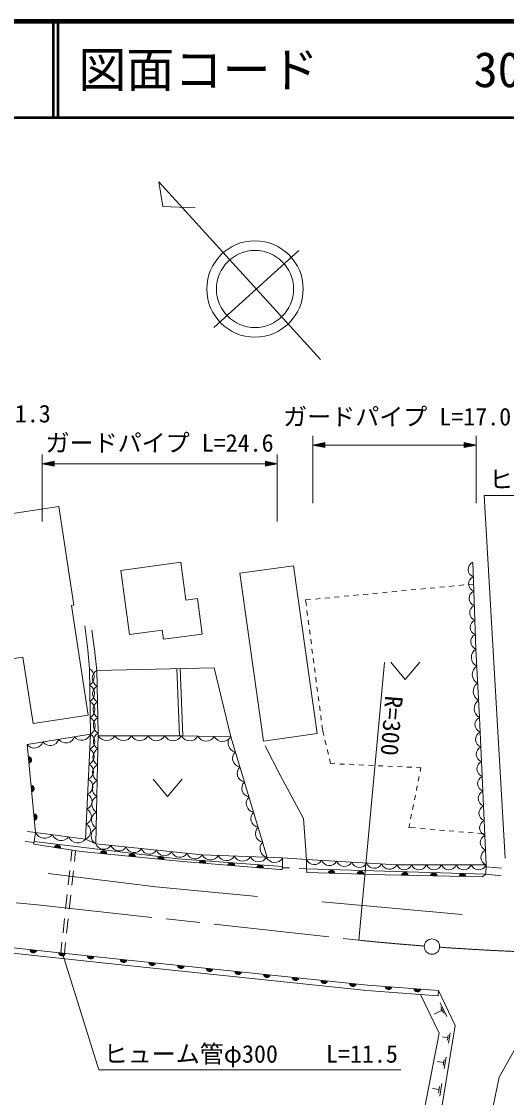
# Model space of a CAD drawing. Units: millimetres, scale not verified. Extents: x 40000 to 680000, y 20000 to 380000.
# Drawn here: x 114473 to 164934, y 268036 to 380000 of the extents above; entities that cross this region are included whole.
import ezdxf
from ezdxf.enums import TextEntityAlignment as Align

# ---------------------------------------------------------------- set-up
doc = ezdxf.new("R2010")
doc.units = ezdxf.units.MM
doc.header["$LTSCALE"] = 1000
doc.linetypes.add('CHAIN', pattern=[18.5, 12, -1.5, 3.5, -1.5])
for name, color, linetype, lineweight in [('M-BGD', 7, 'Continuous', 13), ('M-BMK', 2, 'CHAIN', 13), ('M-BMK-SRVR', 3, 'Continuous', 13), ('M-STR-HTXT', 7, 'Continuous', 13), ('M-STR-STRD', 7, 'Continuous', 13), ('M-TTL', 2, 'Continuous', 140), ('M-TTL-LINE', 7, 'Continuous', 50)]:
    doc.layers.add(name, color=color, linetype=linetype, lineweight=lineweight)
doc.layers.add('M-TTL-TXT', color=7, linetype='Continuous')
doc.styles.add('ＭＳ ゴシック', font='')
doc.styles.get('ＭＳ ゴシック').set_extended_font_data('MS Gothic')

msp = doc.modelspace()

# ---------------------------------------------------------------- linework, layer by layer
at = {"layer": 'M-BGD'}
for p, q in [((159982, 321320), (160480, 321367)), ((160978, 321414), (161497, 321464)), ((148036, 320185), (148534, 320232)), ((149032, 320279), (149529, 320326)), ((150027, 320374), (150525, 320421)), ((151023, 320468), (151521, 320516)), ((152018, 320563), (152516, 320610)), ((153014, 320658), (153512, 320705)), ((154009, 320752), (154507, 320799)), ((155005, 320847), (155503, 320894)), ((156000, 320941), (156498, 320989)), ((156996, 321036), (157494, 321083)), ((157991, 321131), (158489, 321178)), ((158987, 321225), (159485, 321273)), ((144033, 319804), (144552, 319853)), ((144112, 319194), (144033, 319804)), ((145050, 319901), (145547, 319948)), ((146045, 319995), (146543, 320043)), ((147041, 320090), (147538, 320137)), ((144242, 318202), (144177, 318698)), ((144371, 317210), (144306, 317706)), ((144500, 316219), (144436, 316715)), ((144630, 315227), (144565, 315723)), ((144759, 314236), (144694, 314731)), ((144888, 313244), (144824, 313740)), ((130644, 312660), (130915, 305659)), ((130973, 312667), (131243, 305666)), ((145018, 312252), (144953, 312748)), ((152902, 313322), (154402, 311522)), ((154402, 311522), (155902, 313322)), ((145147, 311261), (145082, 311757)), ((145276, 310269), (145212, 310765)), ((145406, 309278), (145341, 309773)), ((145535, 308286), (145470, 308782)), ((145665, 307294), (145600, 307790)), ((145809, 306188), (145729, 306799)), ((115056, 304762), (121640, 305838)), ((145927, 305699), (145809, 306188)), ((115944, 295622), (115056, 304762)), ((146163, 304727), (146045, 305213)), ((146398, 303755), (146280, 304241)), ((146634, 302780), (146516, 303269)), ((147089, 302759), (146634, 302780)), ((148088, 302713), (147588, 302736)), ((149087, 302667), (148587, 302690)), ((150085, 302621), (149586, 302644)), ((151084, 302576), (150585, 302599)), ((152083, 302530), (151584, 302553)), ((153082, 302484), (152583, 302507)), ((154081, 302438), (153582, 302461)), ((155080, 302393), (154581, 302416)), ((156034, 302349), (155580, 302370)), ((155952, 301941), (156034, 302349)), ((155753, 300961), (155853, 301451)), ((128177, 301159), (129677, 299359)), ((129677, 299359), (131177, 301159)), ((155555, 299981), (155654, 300471)), ((155357, 299000), (155456, 299491)), ((155159, 298020), (155258, 298510)), ((154960, 297040), (155059, 297530)), ((115078, 295704), (115944, 295622)), ((154779, 296142), (154861, 296550)), ((155484, 296081), (154779, 296142)), ((156480, 295996), (155982, 296039)), ((157476, 295910), (156978, 295953)), ((158473, 295825), (157974, 295868)), ((159469, 295739), (158971, 295782)), ((160465, 295654), (159967, 295696)), ((161462, 295568), (160963, 295611)), ((115788, 294560), (114863, 294687)), ((162665, 295465), (161960, 295525)), ((119721, 293755), (119600, 292641)), ((120100, 293715), (119979, 292600)), ((141624, 292079), (141642, 292958)), ((141642, 292958), (144136, 292814)), ((144118, 291845), (144136, 292814)), ((162793, 291289), (162811, 292240)), ((119492, 291647), (119330, 290156)), ((119871, 291606), (119709, 290115)), ((141610, 291946), (142364, 291916)), ((143363, 291876), (144118, 291845)), ((162793, 291289), (164395, 291111)), ((164405, 291893), (162807, 292033)), ((119222, 289161), (119060, 287670)), ((119601, 289121), (119439, 287630)), ((118952, 286676), (118790, 285185)), ((119331, 286636), (119169, 285144)), ((118682, 284191), (118561, 283076)), ((119061, 284150), (118940, 283036)), ((157825, 278597), (157869, 279158)), ((158029, 277887), (158712, 276448)), ((158179, 277077), (157411, 276712)), ((158093, 277256), (158264, 276897)), ((158104, 277482), (158445, 276762)), ((158838, 274259), (158269, 274352)), ((158881, 274525), (158794, 273992)), ((159067, 274768), (158893, 273703)), ((158652, 272230), (158458, 271048)), ((158397, 271665), (157767, 271768)), ((158446, 271961), (158349, 271369)), ((157921, 268858), (157222, 268972)), ((157974, 269185), (157867, 268530)), ((158203, 269484), (157988, 268174))]:
    msp.add_line(p, q, dxfattribs=at)
for points in [[(98936, 311490), (114626, 313857), (115668, 306951), (121404, 307817), (119683, 319224), (119906, 319257), (118354, 329543), (110105, 328298), (109899, 329658), (105086, 328932), (105170, 328376), (101959, 327892), (102055, 327259), (96311, 326392)], [(161416, 323724), (161739, 314700), (162116, 307587), (162811, 292240)], [(121532, 312655), (121371, 314611), (121048, 317104)], [(122322, 312476), (122052, 314664), (121801, 316674)], [(121138, 294922), (121640, 305838), (121532, 312655)], [(122322, 312476), (122465, 305946), (122196, 294438)], [(122322, 312476), (134502, 312745), (136243, 305569)], [(122459, 305676), (131112, 305659), (136243, 305569), (140045, 293019)], [(144136, 292814), (143826, 297066), (141378, 301560), (139835, 304645)], [(115765, 294379), (115801, 294662), (115944, 295622)], [(115944, 295622), (121138, 294922), (122196, 294438), (133265, 293281), (141642, 292958)], [(115801, 294662), (130735, 292886), (141624, 292079), (141589, 291756), (141346, 291760)], [(141346, 291760), (131264, 292585), (120680, 293626), (115765, 294379)], [(144136, 292814), (153518, 292240), (162811, 292240)], [(144145, 291455), (144118, 291845), (162793, 291289), (162407, 291007)], [(162407, 291007), (152325, 291204), (144145, 291455)], [(57378, 288891), (83741, 286285), (95289, 285120), (107737, 283667), (123527, 281980), (150409, 279172), (157825, 278597)], [(57434, 289451), (83797, 286845), (95350, 285679), (107800, 284226), (123586, 282539), (150460, 279732), (157869, 279158)], [(157869, 279158), (159595, 275521), (157550, 263017), (154106, 255814)], [(152222, 256711), (155738, 263438), (157936, 274731), (155972, 278741)], [(168714, 278217), (164165, 270161), (161241, 255881)]]:
    msp.add_lwpolyline(points, dxfattribs=at)
for points in [[(131038, 323724), (124802, 322890), (125694, 316215), (129117, 316673), (129245, 315712), (133264, 316249), (132768, 319957), (131564, 319796)], [(137180, 322585), (139638, 305130), (145245, 305919), (142787, 323374)]]:
    msp.add_lwpolyline(points, close=True, dxfattribs=at)
for centre, radius, start, end in [((161759, 322983), 816, 114.84121, 249.25773), ((161813, 321479), 816, 114.84121, 249.25773), ((161867, 319975), 816, 114.84121, 249.25773), ((161920, 318471), 816, 114.84121, 249.25773), ((161974, 316967), 816, 114.84121, 249.25773), ((162028, 315464), 816, 114.84121, 249.25773), ((162328, 313840), 1043, 124.39771, 241.66579), ((121069, 311796), 976, 300.10461, 61.70458), ((122756, 311669), 917, 118.2913, 244.22679), ((162422, 312062), 1043, 124.39771, 241.66579), ((121096, 310091), 976, 300.10461, 61.70458), ((122792, 310036), 917, 118.2913, 244.22679), ((162516, 310283), 1043, 124.39771, 241.66579), ((121123, 308387), 976, 300.10461, 61.70458), ((122828, 308404), 917, 118.2913, 244.22679), ((162611, 308505), 1043, 124.39771, 241.66579), ((121150, 306683), 976, 300.10461, 61.70458), ((122864, 306771), 917, 118.2913, 244.22679), ((162490, 306835), 840, 116.47182, 248.71507), ((120745, 306143), 945, 217.39172, 341.17831), ((121245, 305075), 859, 292.08027, 62.65054), ((122872, 305114), 926, 116.05309, 241.26794), ((123325, 306173), 999, 209.84781, 329.92933), ((125056, 306169), 999, 209.84781, 329.92933), ((126786, 306166), 999, 209.84781, 329.92933), ((128517, 306163), 999, 209.84781, 329.92933), ((162560, 305301), 840, 116.47182, 248.71507), ((115807, 305336), 945, 217.39172, 341.17831), ((117453, 305605), 945, 217.39172, 341.17831), ((119099, 305874), 945, 217.39172, 341.17831), ((130248, 306159), 999, 209.84781, 329.92933), ((131975, 306125), 981, 208.37488, 329.62197), ((133686, 306095), 981, 208.37488, 329.62197), ((135396, 306065), 981, 208.37488, 329.62197), ((136884, 304907), 922, 134.08195, 259.62727), ((115156, 303172), 354, 284.34651, 86.75169), ((115156, 303172), 283, 286.57055, 84.52765), ((121173, 303516), 859, 292.08027, 62.65054), ((122833, 303470), 926, 116.05309, 241.26794), ((137359, 303338), 922, 134.08195, 259.62727), ((162629, 303766), 840, 116.47182, 248.71507), ((115156, 303172), 212, 290.31688, 80.78133), ((115156, 303172), 142, 298.02861, 73.0696), ((115156, 303172), 100, 308.34627, 62.75193), ((121102, 301956), 859, 292.08027, 62.65054), ((122795, 301826), 926, 116.05309, 241.26794), ((137834, 301770), 922, 134.08195, 259.62727), ((162699, 302231), 840, 116.47182, 248.71507), ((162768, 300696), 840, 116.47182, 248.71507), ((115446, 300187), 354, 284.34651, 86.75169), ((115446, 300187), 283, 286.57055, 84.52765), ((115446, 300187), 212, 290.31688, 80.78133), ((115446, 300187), 142, 298.02861, 73.0696), ((115446, 300187), 100, 308.34627, 62.75193), ((121030, 300397), 859, 292.08027, 62.65054), ((122757, 300182), 926, 116.05309, 241.26794), ((138310, 300201), 922, 134.08195, 259.62727), ((120958, 298837), 859, 292.08027, 62.65054), ((122718, 298538), 926, 116.05309, 241.26794), ((138785, 298632), 922, 134.08195, 259.62727), ((162838, 299162), 840, 116.47182, 248.71507), ((120886, 297278), 859, 292.08027, 62.65054), ((162907, 297627), 840, 116.47182, 248.71507), ((115736, 297201), 354, 284.34651, 86.75169), ((115736, 297201), 283, 286.57055, 84.52765), ((115736, 297201), 212, 290.31688, 80.78133), ((115736, 297201), 142, 298.02861, 73.0696), ((115736, 297201), 100, 308.34627, 62.75193), ((122680, 296894), 926, 116.05309, 241.26794), ((139260, 297063), 922, 134.08195, 259.62727), ((162977, 296092), 840, 116.47182, 248.71507), ((116878, 296013), 1013, 202.74727, 321.90791), ((120815, 295718), 859, 292.08027, 62.65054), ((122641, 295250), 926, 116.05309, 241.26794), ((139735, 295495), 922, 134.08195, 259.62727), ((118609, 295780), 1013, 202.74727, 321.90791), ((120340, 295547), 1013, 202.74727, 321.90791), ((140211, 293926), 922, 134.08195, 259.62727), ((163046, 294558), 840, 116.47182, 248.71507), ((118214, 293949), 354, 0.08268, 162.48786), ((118214, 293949), 283, 2.30672, 160.26382), ((118214, 293949), 212, 6.05304, 156.51749), ((118214, 293949), 142, 13.76477, 148.80576), ((118214, 293949), 100, 24.08244, 138.4881), ((123026, 294735), 882, 199.69311, 328.37106), ((122981, 293345), 354, 3.18298, 165.58816), ((122981, 293345), 283, 5.40702, 163.36412), ((122981, 293345), 212, 9.15335, 159.6178), ((122981, 293345), 142, 16.86508, 151.90607), ((122981, 293345), 100, 27.18274, 141.5884), ((124608, 294570), 882, 199.69311, 328.37106), ((126189, 294404), 882, 199.69311, 328.37106), ((125967, 293052), 354, 3.18298, 165.58816), ((127770, 294239), 882, 199.69311, 328.37106), ((129351, 294074), 882, 199.69311, 328.37106), ((130933, 293908), 882, 199.69311, 328.37106), ((132514, 293743), 882, 199.69311, 328.37106), ((163116, 293023), 840, 116.47182, 248.71507), ((125967, 293052), 283, 5.40702, 163.36412), ((125967, 293052), 212, 9.15335, 159.6178), ((125967, 293052), 142, 16.86508, 151.90607), ((125967, 293052), 100, 27.18274, 141.5884), ((128953, 292758), 354, 3.18298, 165.58816), ((128953, 292758), 283, 5.40702, 163.36412), ((128953, 292758), 212, 9.15335, 159.6178), ((128953, 292758), 142, 16.86508, 151.90607), ((128953, 292758), 100, 27.18274, 141.5884), ((133311, 292364), 354, 4.11815, 166.52333), ((133311, 292364), 283, 6.34219, 164.29929), ((133311, 292364), 212, 10.08852, 160.55296), ((133311, 292364), 142, 17.80025, 152.84124), ((133311, 292364), 100, 28.11791, 142.52357), ((134120, 293701), 953, 206.17082, 329.41456), ((135795, 293636), 953, 206.17082, 329.41456), ((136301, 292119), 354, 4.11815, 166.52333), ((136301, 292119), 283, 6.34219, 164.29929), ((136301, 292119), 212, 10.08852, 160.55296), ((136301, 292119), 142, 17.80025, 152.84124), ((137471, 293572), 953, 206.17082, 329.41456), ((139146, 293507), 953, 206.17082, 329.41456), ((139291, 291874), 354, 4.11815, 166.52333), ((140822, 293443), 953, 206.17082, 329.41456), ((144940, 293129), 864, 201.39799, 331.5994), ((146504, 293034), 864, 201.39799, 331.5994), ((148067, 292938), 864, 201.39799, 331.5994), ((149631, 292842), 864, 201.39799, 331.5994), ((151195, 292747), 864, 201.39799, 331.5994), ((152759, 292651), 864, 201.39799, 331.5994), ((154293, 292590), 850, 204.30153, 335.69847), ((155841, 292590), 850, 204.30153, 335.69847), ((157390, 292590), 850, 204.30153, 335.69847), ((158939, 292590), 850, 204.30153, 335.69847), ((160488, 292590), 850, 204.30153, 335.69847), ((162037, 292590), 850, 204.30153, 335.69847), ((136301, 292119), 100, 28.11791, 142.52357), ((139291, 291874), 283, 6.34219, 164.29929), ((139291, 291874), 212, 10.08852, 160.55296), ((139291, 291874), 142, 17.80025, 152.84124), ((139291, 291874), 100, 28.11791, 142.52357), ((146734, 291322), 354, 7.03888, 169.44406), ((146734, 291322), 283, 9.26292, 167.22002), ((146734, 291322), 212, 13.00925, 163.4737), ((146734, 291322), 142, 20.72098, 155.76197), ((146734, 291322), 100, 31.03864, 145.4443), ((149733, 291230), 354, 7.03888, 169.44406), ((149733, 291230), 283, 9.26292, 167.22002), ((149733, 291230), 212, 13.00925, 163.4737), ((149733, 291230), 142, 20.72098, 155.76197), ((149733, 291230), 100, 31.03864, 145.4443), ((154366, 291110), 354, 7.67611, 170.08128), ((154366, 291110), 283, 9.90015, 167.85725), ((154366, 291110), 212, 13.64647, 164.11092), ((154366, 291110), 142, 21.3582, 156.39919), ((154366, 291110), 100, 31.67586, 146.08153), ((157365, 291051), 354, 7.67611, 170.08128), ((157365, 291051), 283, 9.90015, 167.85725), ((157365, 291051), 212, 13.64647, 164.11092), ((157365, 291051), 142, 21.3582, 156.39919), ((157365, 291051), 100, 31.67586, 146.08153), ((160365, 290993), 354, 7.67611, 170.08128), ((160365, 290993), 283, 9.90015, 167.85725), ((160365, 290993), 212, 13.64647, 164.11092), ((160365, 290993), 142, 21.3582, 156.39919), ((160365, 290993), 100, 31.67586, 146.08153), ((115699, 283436), 354, 182.7003, 345.10548), ((115699, 283436), 283, 184.92434, 342.88144), ((115699, 283436), 212, 188.67066, 339.13511), ((115699, 283436), 142, 196.38239, 331.42338), ((115699, 283436), 100, 206.70006, 321.10572), ((118682, 283118), 354, 182.7003, 345.10548), ((118682, 283118), 283, 184.92434, 342.88144), ((118682, 283118), 212, 188.67066, 339.13511), ((118682, 283118), 142, 196.38239, 331.42338), ((118682, 283118), 100, 206.70006, 321.10572), ((121665, 282799), 354, 182.7003, 345.10548), ((121665, 282799), 283, 184.92434, 342.88144), ((121665, 282799), 212, 188.67066, 339.13511), ((121665, 282799), 142, 196.38239, 331.42338), ((121665, 282799), 100, 206.70006, 321.10572), ((125094, 282436), 354, 182.83321, 345.23838), ((125094, 282436), 283, 185.05724, 343.01435), ((125094, 282436), 212, 188.80357, 339.26802), ((125094, 282436), 142, 196.5153, 331.55629), ((125094, 282436), 100, 206.83296, 321.23863), ((128077, 282125), 354, 182.83321, 345.23838), ((128077, 282125), 283, 185.05724, 343.01435), ((128077, 282125), 212, 188.80357, 339.26802), ((128077, 282125), 142, 196.5153, 331.55629), ((128077, 282125), 100, 206.83296, 321.23863), ((131061, 281813), 354, 182.83321, 345.23838), ((131061, 281813), 283, 185.05724, 343.01435), ((131061, 281813), 212, 188.80357, 339.26802), ((131061, 281813), 142, 196.5153, 331.55629), ((131061, 281813), 100, 206.83296, 321.23863), ((134045, 281501), 354, 182.83321, 345.23838), ((134045, 281501), 283, 185.05724, 343.01435), ((134045, 281501), 212, 188.80357, 339.26802), ((134045, 281501), 142, 196.5153, 331.55629), ((134045, 281501), 100, 206.83296, 321.23863), ((137029, 281189), 354, 182.83321, 345.23838), ((137029, 281189), 283, 185.05724, 343.01435), ((137029, 281189), 212, 188.80357, 339.26802), ((137029, 281189), 142, 196.5153, 331.55629), ((137029, 281189), 100, 206.83296, 321.23863), ((140012, 280878), 354, 182.83321, 345.23838), ((140012, 280878), 283, 185.05724, 343.01435), ((140012, 280878), 212, 188.80357, 339.26802), ((140012, 280878), 142, 196.5153, 331.55629), ((140012, 280878), 100, 206.83296, 321.23863), ((142996, 280566), 354, 182.83321, 345.23838), ((142996, 280566), 283, 185.05724, 343.01435), ((142996, 280566), 212, 188.80357, 339.26802), ((142996, 280566), 142, 196.5153, 331.55629), ((142996, 280566), 100, 206.83296, 321.23863), ((145980, 280254), 354, 182.83321, 345.23838), ((145980, 280254), 283, 185.05724, 343.01435), ((145980, 280254), 212, 188.80357, 339.26802), ((145980, 280254), 142, 196.5153, 331.55629), ((145980, 280254), 100, 206.83296, 321.23863), ((148964, 279943), 354, 182.83321, 345.23838), ((148964, 279943), 283, 185.05724, 343.01435), ((148964, 279943), 212, 188.80357, 339.26802), ((148964, 279943), 142, 196.5153, 331.55629), ((148964, 279943), 100, 206.83296, 321.23863), ((152673, 279615), 354, 184.36688, 346.77206), ((152673, 279615), 283, 186.59092, 344.54802), ((152673, 279615), 212, 190.33725, 340.80169), ((152673, 279615), 142, 198.04898, 333.08996), ((152673, 279615), 100, 208.36664, 322.7723), ((155664, 279383), 354, 184.36688, 346.77206), ((155664, 279383), 283, 186.59092, 344.54802), ((155664, 279383), 212, 190.33725, 340.80169), ((155664, 279383), 142, 198.04898, 333.08996), ((155664, 279383), 100, 208.36664, 322.7723)]:
    msp.add_arc(centre, radius, start, end, dxfattribs=at)
at = {"layer": 'M-BMK'}
msp.add_lwpolyline([(58673, 293589), (116122, 288095), (149565, 284402)], dxfattribs=at)
for start, end in [(264.21115, 265.60704), (265.93331, 276.85731)]:
    msp.add_arc((177905, 563943), 280975, start, end, dxfattribs=at)
at = {"layer": 'M-BMK-SRVR'}
for p, q in [((128758, 363308), (129189, 360745)), ((145597, 344829), (128758, 363308)), ((129189, 360745), (132541, 360623)), ((134477, 348154), (143334, 356174)), ((149565, 284402), (152236, 313288))]:
    msp.add_line(p, q, dxfattribs=at)
for centre, radius in [((138766, 352166), 5016), ((138766, 352166), 4013), ((157181, 283734), 800)]:
    msp.add_circle(centre, radius, dxfattribs=at)
at = {"layer": 'M-STR-HTXT'}
for p, q in [((144788, 329896), (144788, 336896)), ((144800, 335927), (146050, 336177)), ((144800, 335927), (146050, 335677)), ((144800, 335927), (146050, 335927)), ((146050, 335977), (145050, 335977)), ((145300, 336027), (146050, 336027)), ((146050, 336077), (145550, 336077)), ((145800, 336127), (146050, 336127)), ((146050, 336177), (146050, 335677)), ((146050, 335927), (160531, 335928)), ((161781, 335928), (160531, 336178)), ((160531, 336178), (160531, 335678)), ((160781, 336128), (160531, 336128)), ((160531, 336078), (161031, 336078)), ((161281, 336028), (160531, 336028)), ((160531, 335978), (161531, 335978)), ((161781, 335928), (160531, 335678)), ((161781, 335928), (160531, 335928)), ((161781, 329896), (161781, 336896)), ((116607, 327957), (116607, 334957)), ((141081, 327957), (141081, 334957)), ((146050, 335877), (145050, 335877)), ((145300, 335827), (146050, 335827)), ((146050, 335777), (145550, 335777)), ((145800, 335727), (146050, 335727)), ((160531, 335878), (161531, 335878)), ((161281, 335828), (160531, 335828)), ((160531, 335778), (161031, 335778)), ((116619, 333988), (117869, 334238)), ((116619, 333988), (117869, 333738)), ((116619, 333988), (117869, 333988)), ((117869, 334038), (116869, 334038)), ((117869, 333938), (116869, 333938)), ((117119, 334088), (117869, 334088)), ((117119, 333888), (117869, 333888)), ((117869, 334138), (117369, 334138)), ((117869, 333838), (117369, 333838)), ((117619, 334188), (117869, 334188)), ((117619, 333788), (117869, 333788)), ((117869, 334238), (117869, 333738)), ((117869, 333988), (141081, 333989)), ((141081, 333989), (139831, 334239)), ((140081, 334189), (139831, 334189)), ((139831, 334139), (140331, 334139)), ((140581, 334089), (139831, 334089)), ((139831, 334039), (140831, 334039)), ((141081, 333989), (139831, 333739)), ((141081, 333989), (139831, 333989)), ((139831, 333939), (140831, 333939)), ((140581, 333889), (139831, 333889)), ((139831, 333839), (140331, 333839)), ((164811, 292944), (162623, 330689)), ((162623, 330689), (192823, 330689)), ((118788, 282916), (122501, 270906)), ((122501, 270906), (153951, 270906))]:
    msp.add_line(p, q, dxfattribs=at)
at = {"layer": 'M-STR-STRD'}
msp.add_line((160335, 287087), (145751, 288410), dxfattribs=at)
msp.add_lwpolyline([(139014, 288948), (128448, 289953), (117254, 291352)], dxfattribs=at)
at = {"layer": 'M-TTL'}
msp.add_line((680000, 380000), (40000, 380000), dxfattribs=at)
at = {"layer": 'M-TTL-LINE'}
for p, q in [((117750, 380000), (117750, 370000)), ((118250, 380000), (118250, 370000)), ((40000, 370000), (680000, 370000))]:
    msp.add_line(p, q, dxfattribs=at)

# ---------------------------------------------------------------- texts
at = {"layer": 'M-BMK-SRVR', "style": 'ＭＳ ゴシック'}
msp.add_text('R=300', height=1833, rotation=265.508, dxfattribs=at).set_placement((153240, 309819), align=Align.MIDDLE_LEFT)
at = {"layer": 'M-STR-HTXT', "style": 'ＭＳ ゴシック'}
for s, p in [('ガードパイプ L=11.3', (105655, 337730)), ('ガードパイプ L=17.0', (153558, 337416)), ('ガードパイプ L=24.6', (128838, 334686))]:
    msp.add_text(s, height=1833, rotation=0.003, dxfattribs=at).set_placement(p, align=Align.BOTTOM_CENTER)
for s, p in [('ヒューム管φ300\u3000\u3000L=7.0', (177823, 330889)), ('ヒューム管φ300\u3000\u3000L=11.5', (138326, 271106))]:
    msp.add_text(s, height=1833, dxfattribs=at).set_placement(p, align=Align.BOTTOM_CENTER)
at = {"layer": 'M-TTL-TXT', "style": 'ＭＳ ゴシック'}
for s, p in [('図面コード', (120380, 375000)), ('30-0', (161521, 375000))]:
    msp.add_text(s, height=3666, dxfattribs=at).set_placement(p, align=Align.MIDDLE_LEFT)

doc.saveas('drawing.dxf')
